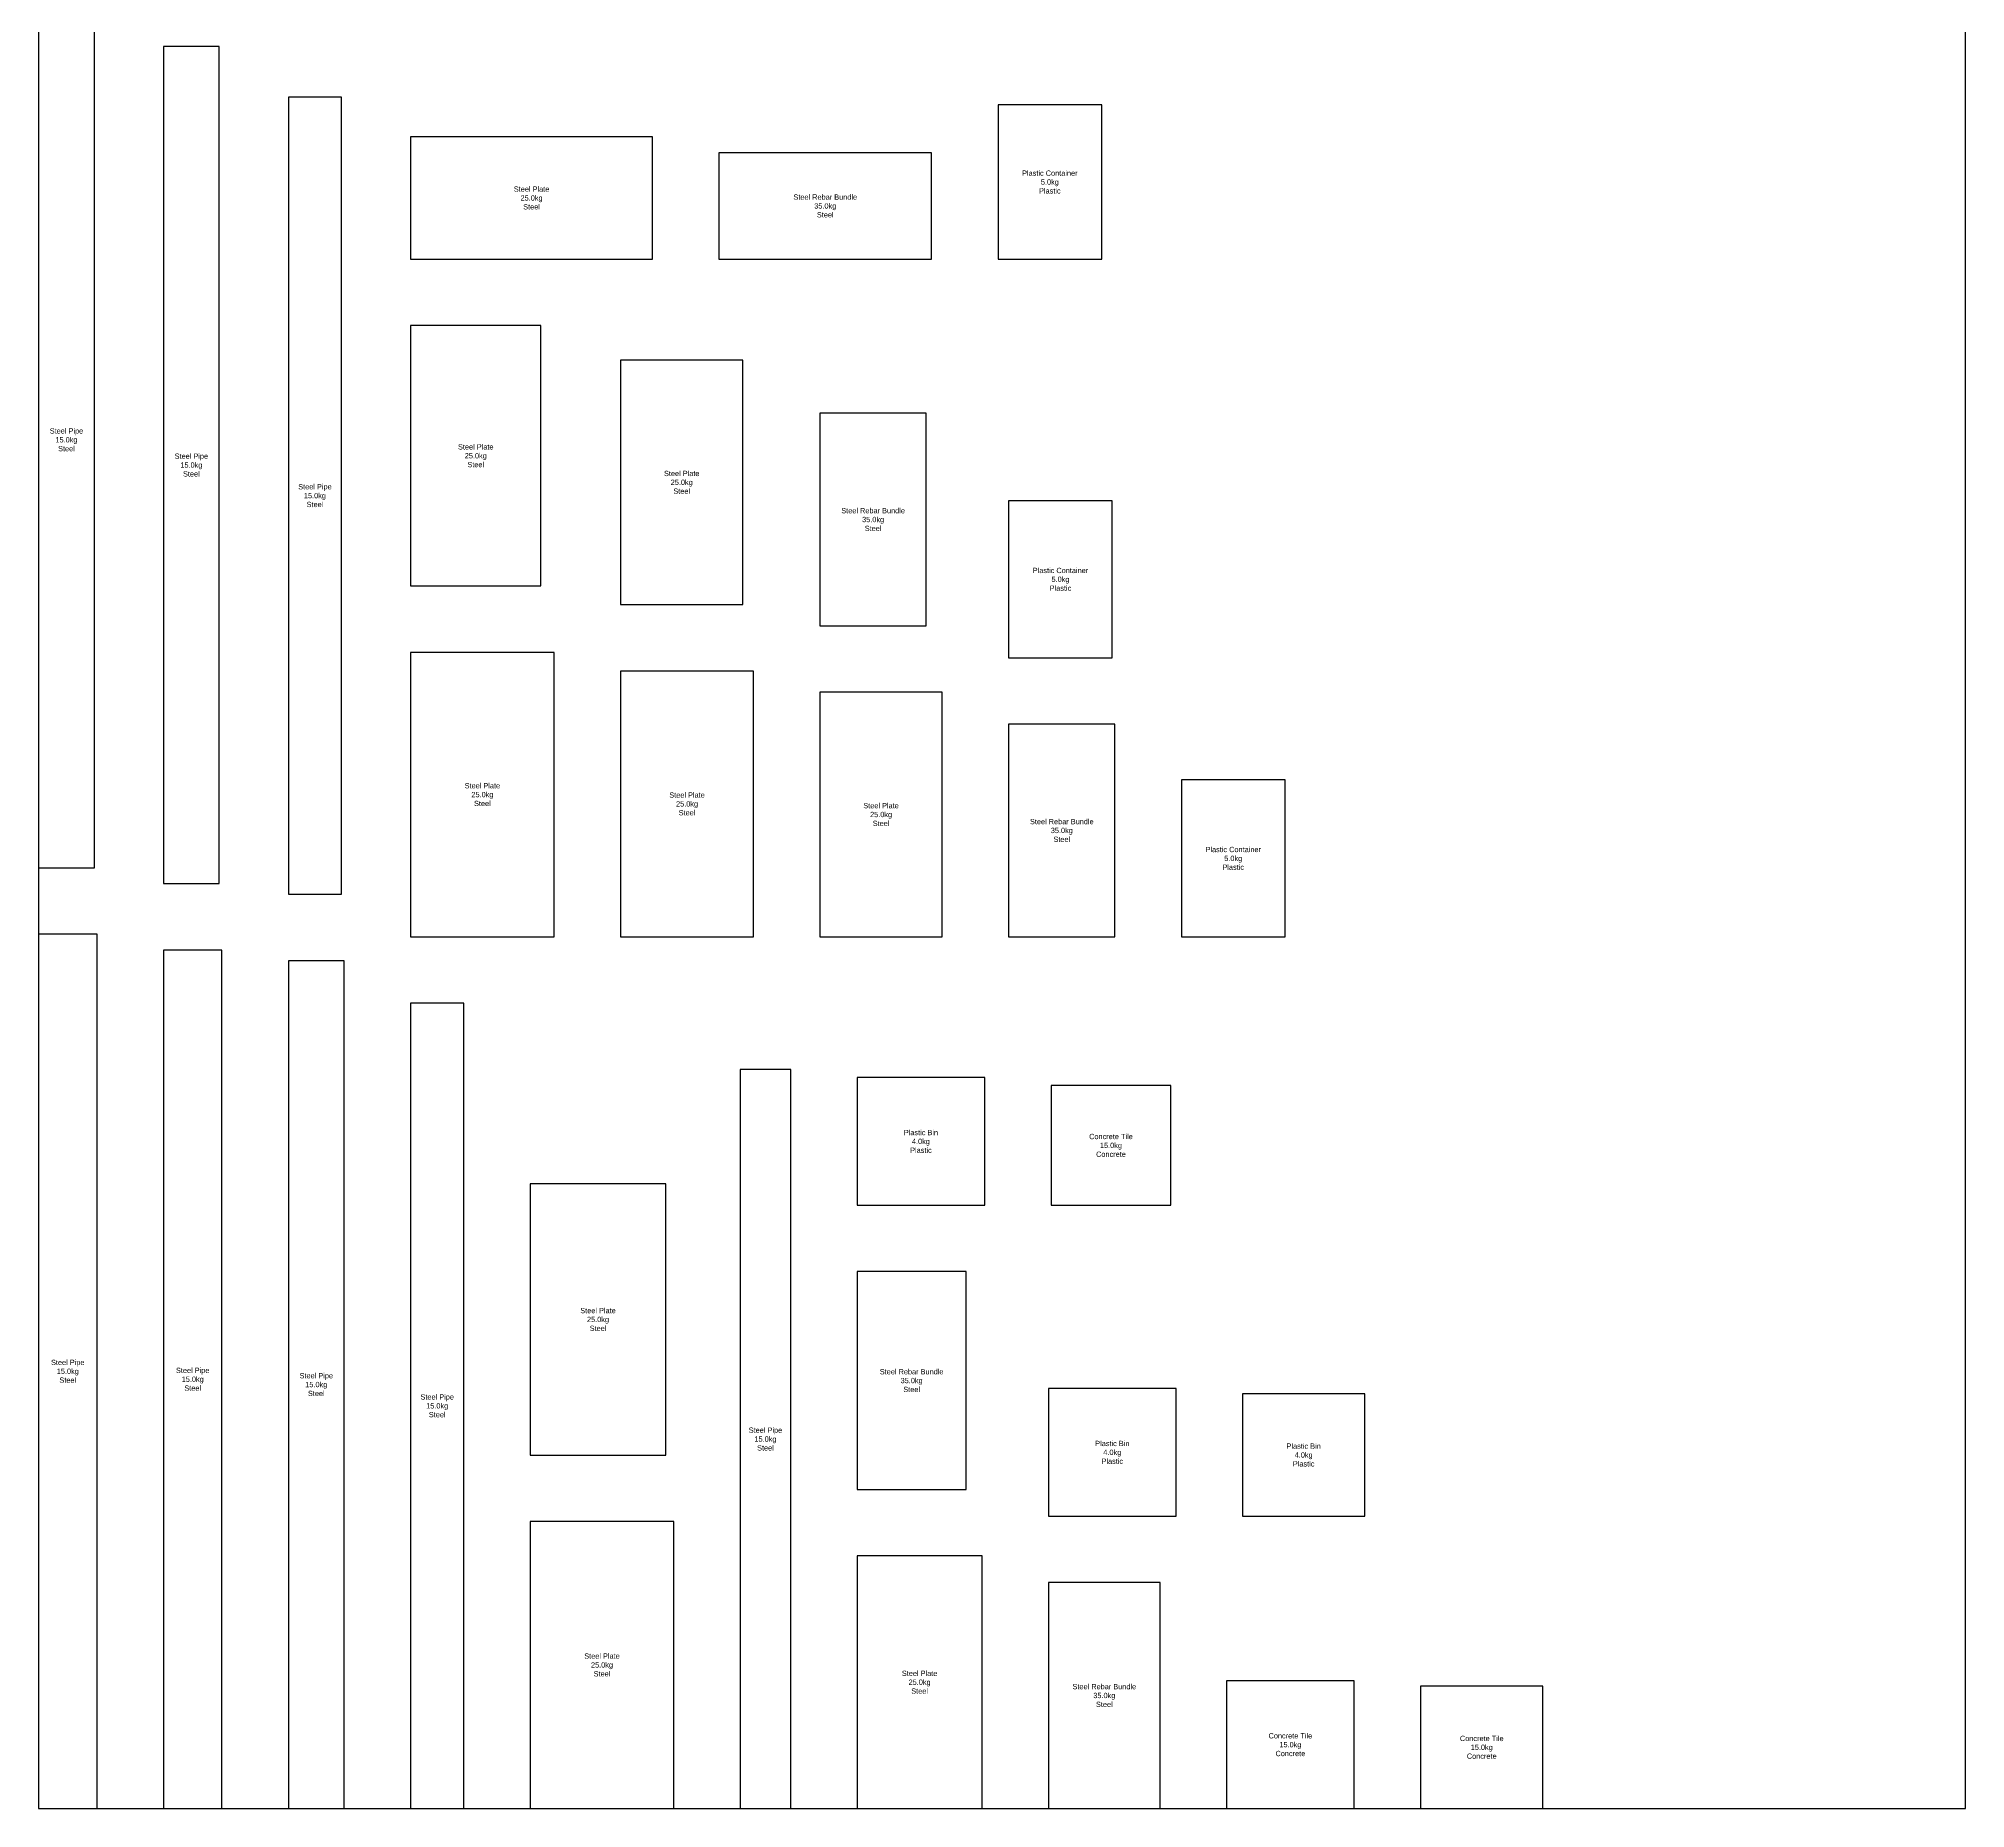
# Model space of a CAD drawing. Header units: metres. Extents: x 0 to 725, y 0 to 5950.
# Drawn here: x 0 to 725, y 4500 to 5166 of the extents above; entities that cross this region are included whole.
import ezdxf

# ---------------------------------------------------------------- set-up
doc = ezdxf.new("R2010")
doc.units = ezdxf.units.M

msp = doc.modelspace()

# ---------------------------------------------------------------- linework, layer by layer
for points in [[(0, 4500), (725, 4500), (725, 5950), (0, 5950), (0, 4500)], [(0, 4854), (21, 4854), (21, 5176), (0, 5176), (0, 4854)], [(47, 4848), (68, 4848), (68, 5163), (47, 5163), (47, 4848)], [(94, 4844), (114, 4844), (114, 5144), (94, 5144), (94, 4844)], [(361, 5083), (400, 5083), (400, 5141), (361, 5141), (361, 5083)], [(140, 5083), (231, 5083), (231, 5129), (140, 5129), (140, 5083)], [(256, 5083), (336, 5083), (336, 5123), (256, 5123), (256, 5083)], [(140, 4960), (189, 4960), (189, 5058), (140, 5058), (140, 4960)], [(219, 4953), (265, 4953), (265, 5045), (219, 5045), (219, 4953)], [(294, 4945), (334, 4945), (334, 5025), (294, 5025), (294, 4945)], [(365, 4933), (404, 4933), (404, 4992), (365, 4992), (365, 4933)], [(140, 4828), (194, 4828), (194, 4935), (140, 4935), (140, 4828)], [(219, 4828), (269, 4828), (269, 4928), (219, 4928), (219, 4828)], [(294, 4828), (340, 4828), (340, 4920), (294, 4920), (294, 4828)], [(365, 4828), (405, 4828), (405, 4908), (365, 4908), (365, 4828)], [(430, 4828), (469, 4828), (469, 4887), (430, 4887), (430, 4828)], [(0, 4500), (22, 4500), (22, 4829), (0, 4829), (0, 4500)], [(47, 4500), (69, 4500), (69, 4823), (47, 4823), (47, 4500)], [(94, 4500), (115, 4500), (115, 4819), (94, 4819), (94, 4500)], [(140, 4500), (160, 4500), (160, 4803), (140, 4803), (140, 4500)], [(264, 4500), (283, 4500), (283, 4778), (264, 4778), (264, 4500)], [(308, 4727), (356, 4727), (356, 4775), (308, 4775), (308, 4727)], [(381, 4727), (426, 4727), (426, 4772), (381, 4772), (381, 4727)], [(185, 4633), (236, 4633), (236, 4735), (185, 4735), (185, 4633)], [(308, 4620), (349, 4620), (349, 4702), (308, 4702), (308, 4620)], [(380, 4610), (428, 4610), (428, 4658), (380, 4658), (380, 4610)], [(453, 4610), (499, 4610), (499, 4656), (453, 4656), (453, 4610)], [(185, 4500), (239, 4500), (239, 4608), (185, 4608), (185, 4500)], [(308, 4500), (355, 4500), (355, 4595), (308, 4595), (308, 4500)], [(380, 4500), (422, 4500), (422, 4585), (380, 4585), (380, 4500)], [(447, 4500), (495, 4500), (495, 4548), (447, 4548), (447, 4500)], [(520, 4500), (566, 4500), (566, 4546), (520, 4546), (520, 4500)]]:
    msp.add_lwpolyline(points, close=True)

# ---------------------------------------------------------------- texts
at = {"char_height": 2, "attachment_point": 5}
for s, insert in [('Plastic Container\\P5.0kg\\PPlastic', (380.5, 5112)), ('Steel Plate\\P25.0kg\\PSteel', (185.5, 5106)), ('Steel Rebar Bundle\\P35.0kg\\PSteel', (296, 5103)), ('Steel Pipe\\P15.0kg\\PSteel', (10.5, 5015)), ('Steel Pipe\\P15.0kg\\PSteel', (57.5, 5005.5)), ('Steel Plate\\P25.0kg\\PSteel', (164.5, 5009)), ('Steel Plate\\P25.0kg\\PSteel', (242, 4999)), ('Steel Pipe\\P15.0kg\\PSteel', (104, 4994)), ('Steel Rebar Bundle\\P35.0kg\\PSteel', (314, 4985)), ('Plastic Container\\P5.0kg\\PPlastic', (384.5, 4962.5)), ('Steel Plate\\P25.0kg\\PSteel', (167, 4881.5)), ('Steel Plate\\P25.0kg\\PSteel', (244, 4878)), ('Steel Plate\\P25.0kg\\PSteel', (317, 4874)), ('Steel Rebar Bundle\\P35.0kg\\PSteel', (385, 4868)), ('Plastic Container\\P5.0kg\\PPlastic', (449.5, 4857.5)), ('Plastic Bin\\P4.0kg\\PPlastic', (332, 4751)), ('Concrete Tile\\P15.0kg\\PConcrete', (403.5, 4749.5)), ('Steel Plate\\P25.0kg\\PSteel', (210.5, 4684)), ('Steel Pipe\\P15.0kg\\PSteel', (11, 4664.5)), ('Steel Pipe\\P15.0kg\\PSteel', (58, 4661.5)), ('Steel Pipe\\P15.0kg\\PSteel', (104.5, 4659.5)), ('Steel Rebar Bundle\\P35.0kg\\PSteel', (328.5, 4661)), ('Steel Pipe\\P15.0kg\\PSteel', (150, 4651.5)), ('Steel Pipe\\P15.0kg\\PSteel', (273.5, 4639)), ('Plastic Bin\\P4.0kg\\PPlastic', (404, 4634)), ('Plastic Bin\\P4.0kg\\PPlastic', (476, 4633)), ('Steel Plate\\P25.0kg\\PSteel', (212, 4554)), ('Steel Plate\\P25.0kg\\PSteel', (331.5, 4547.5)), ('Steel Rebar Bundle\\P35.0kg\\PSteel', (401, 4542.5)), ('Concrete Tile\\P15.0kg\\PConcrete', (471, 4524)), ('Concrete Tile\\P15.0kg\\PConcrete', (543, 4523))]:
    msp.add_mtext(s, dxfattribs=dict(at, insert=insert))

doc.saveas('drawing.dxf')
